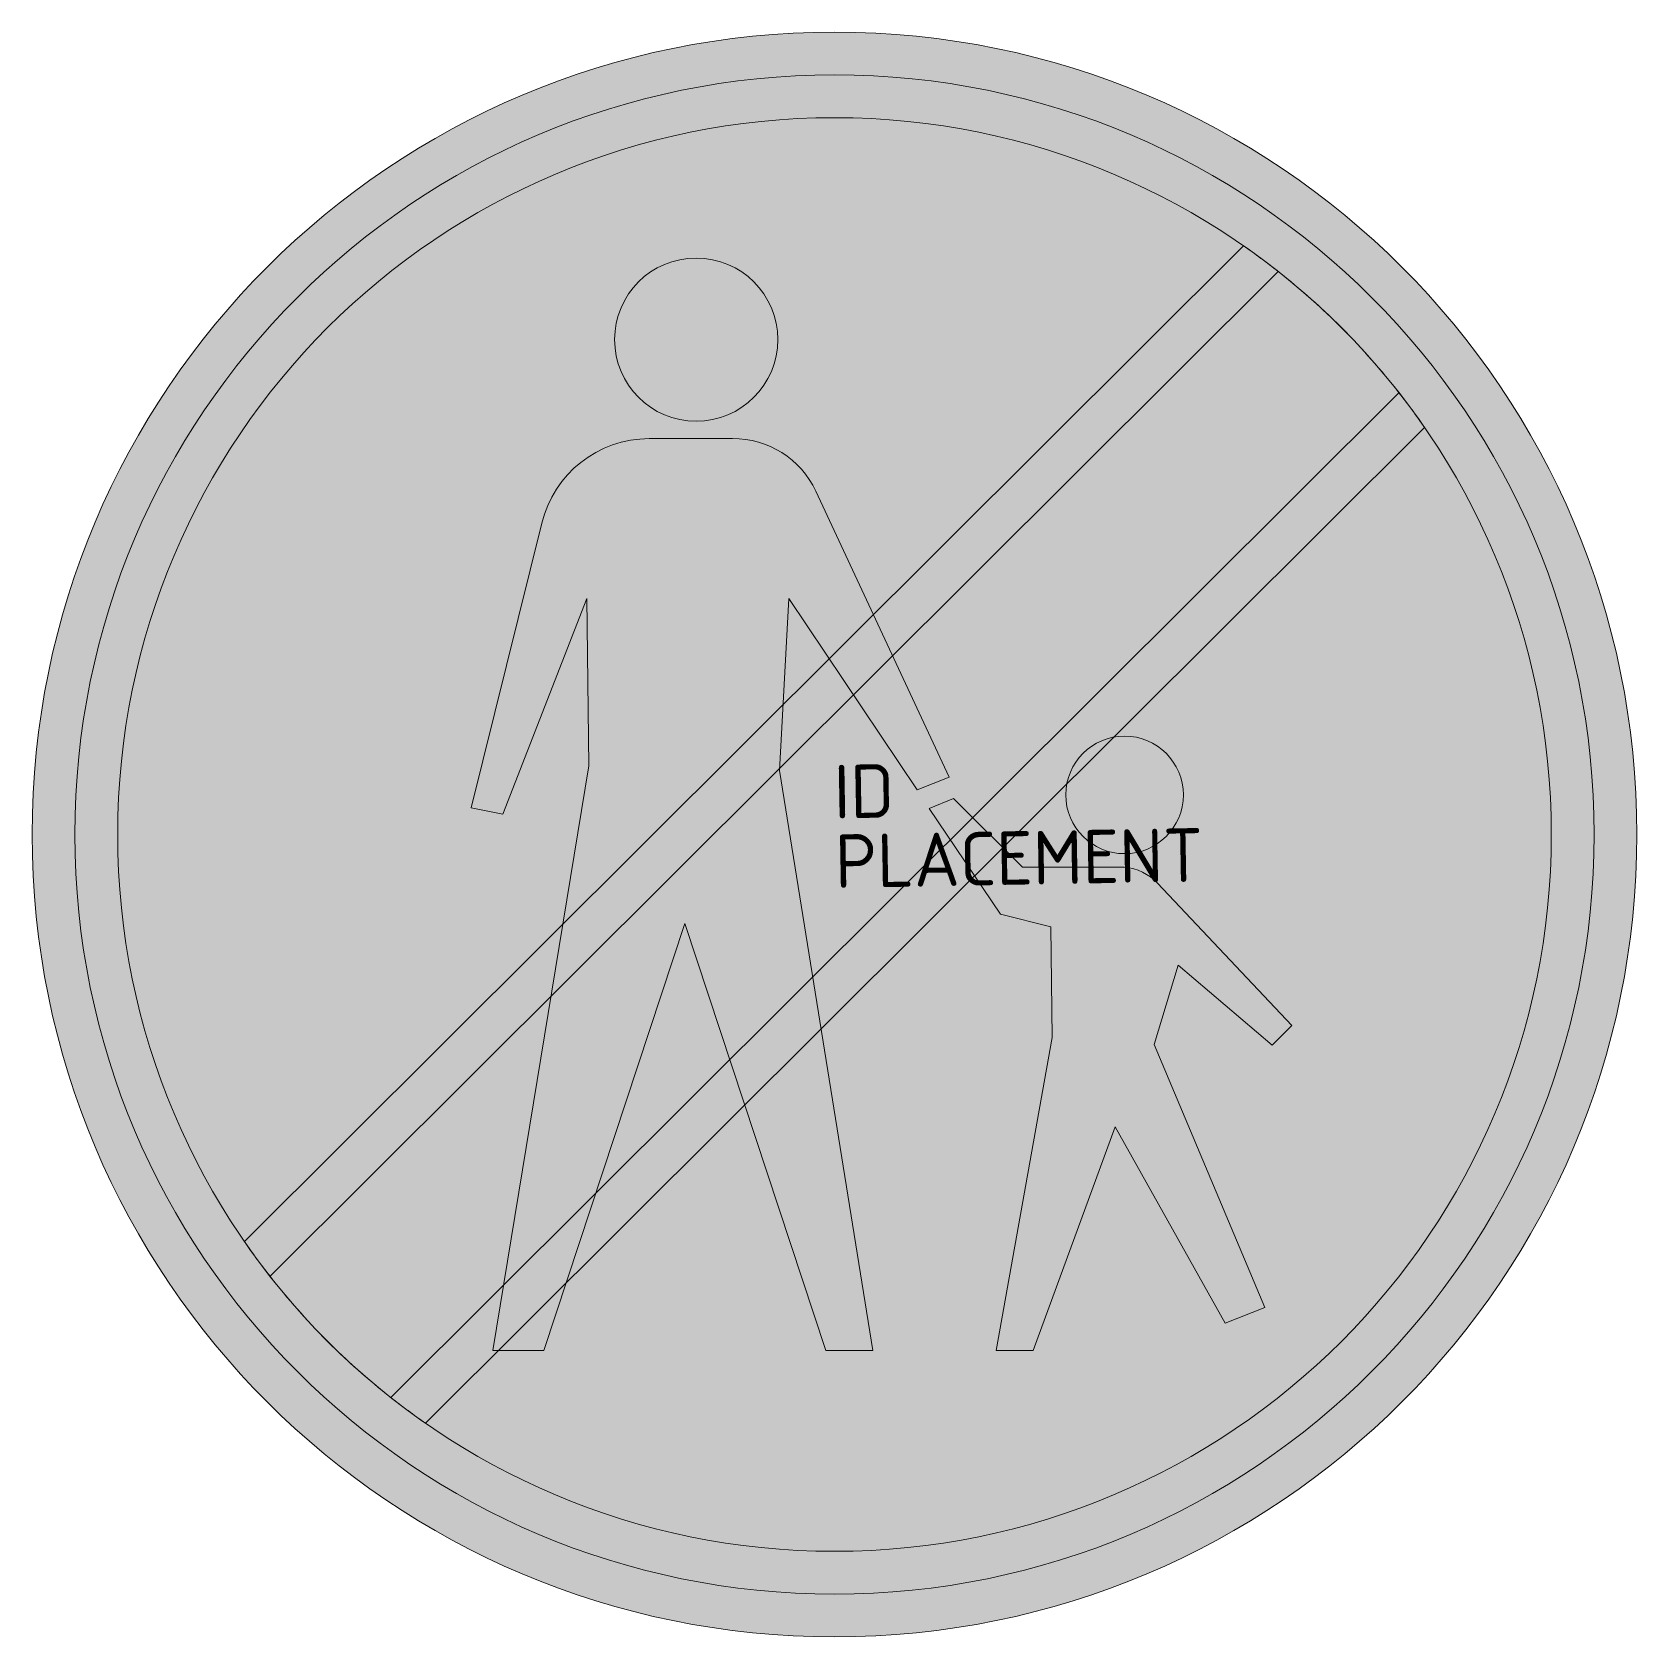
# Model space of a CAD drawing. Extents: x -3.75 to 3.75, y -3.75 to 3.75.
import ezdxf
from ezdxf.enums import TextEntityAlignment as Align

# ---------------------------------------------------------------- set-up
doc = ezdxf.new("R2010")
doc.units = 0
doc.styles.add('NLCS-ISO', font='NLCS-ISO.ttf', dxfattribs={"height": 0.25})

msp = doc.modelspace()

# ---------------------------------------------------------------- hatches: boundary and pattern name
at = {"true_color": 0x005b8c}
h = msp.add_hatch(color=146, dxfattribs=at)
h.dxf.hatch_style = 1
h.paths.add_polyline_path([(3.356918426236202, 1.154815430965423), (3.546040591094581, 1.219875455245165, 0.5778775703740554), (-2.833352101912186, 2.456545514862242), (-2.682239989810203, 2.325529754069589, -0.5778775703740551)])
at = {"true_color": 0xf1f0ea}
h = msp.add_hatch(color=7, dxfattribs=at)
h.dxf.hatch_style = 1
h.paths.add_polyline_path([(-2.682239989810203, 2.325529754069589), (-2.531127877708219, 2.194513993276936, -0.5778775703740553), (3.167796261377825, 1.089755406685681), (3.356918426236202, 1.154815430965423, 0.5778775703740551)])
at = {"true_color": 0x005b8c}
h = msp.add_hatch(color=146, dxfattribs=at)
h.dxf.hatch_style = 1
h.paths.add_polyline_path([(-1.315348243849138, 3.080967217839714), (-0.8968491401994068, 2.600378728187624, -0.6435271716839948), (-0.2651726326382047, 2.312836812795195, -0.4301736702111196), (-0.6671047048489307, 1.932112919750491), (-0.671560402364791, 1.849957880533205), (-0.4769953382707781, 1.849957880533205, -0.2942182160257907), (-0.08786521008275239, 1.605184124963336), (0.5366405055860737, 0.2683202527930506), (0.4613146991221648, 0.2385104383855254), (0.4989712177290584, 0.1443627572432296), (0.5554623802644598, 0.1679028698413336), (0.8787031778280121, -0.1521966921924469), (1.310075948667255, -0.1521966921924474), (1.318880283595319, -0.08707459279547392, -0.3753796217921427), (1.080973908605999, 0.1851605113798951, -0.6425593607328596), (1.535524010840343, 0.3928256092541622), (2.79483643741631, 1.846994663795786, 0.3622902882680566)])
h = msp.add_hatch(color=146, dxfattribs=at)
h.dxf.hatch_style = 1
h.paths.add_polyline_path([(-0.866125466458805, 1.849957880533205), (-0.671560402364791, 1.849957880533205), (-0.6671047048489307, 1.932112919750491, -0.3984315623044322), (-1.027739480615519, 2.312836812795195, -0.2168950014685516), (-0.896849140199407, 2.600378728187624), (-1.315348243849139, 3.080967217839713, 0.3003999121999488), (-3.35, 0, 1), (3.35, 0, 0.1470390440910589), (2.794836437416309, 1.846994663795787), (1.535524010840343, 0.3928256092541622, -0.2176120070982764), (1.630397585091342, 0.1851605113798951, -0.4541439820040132), (1.318880283595319, -0.08707459279547392), (1.310075948667254, -0.1521966921924474), (1.355685746848669, -0.1521966921924474, -0.1814952176683639), (1.509453056806017, -0.2275097294062347), (2.137087238754495, -0.8928131992117261), (2.046093562392089, -0.9838068755741292), (1.606754742728207, -0.6103573865347189), (1.493772417657403, -0.980665640044359), (2.011565510064846, -2.210829658203381), (1.826411383310027, -2.283001459887397), (1.311759526432354, -1.366654532702614), (0.9289118693038705, -2.411689962607058), (0.7562971461678942, -2.411689962607057), (1.016764310136502, -0.949278823246885), (1.010507377577201, -0.4314857308394418), (0.7751445593465229, -0.37187887127451), (0.4424800551936574, 0.1208226446451255), (0.4989712177290588, 0.1443627572432291), (0.4613146991221648, 0.238510438385525), (0.3859888926582555, 0.2087006239779989), (-0.2133869387723997, 1.103071671704504), (-0.2573259284388363, 0.2997070695905228), (0.1788716556952781, -2.411689962607058), (-0.04078498488654292, -2.411689962607058), (-0.6998059836324921, -0.4158050916908267), (-1.358826982378441, -2.411689962607058), (-1.59731826688877, -2.411689962607058), (-1.148568509885692, 0.3216701797986812), (-1.157979447224884, 1.103071671704505), (-1.550250810942682, 0.09571829890719652), (-1.697748419090608, 0.1239638801748972), (-1.367489138782952, 1.457608955989445, -0.3447712033637069)])
at = {"true_color": 0xf1f0ea}
h = msp.add_hatch(color=7, dxfattribs=at)
h.dxf.hatch_style = 1
edge = h.paths.add_edge_path()
edge.add_arc((-1.001421168211891e-12, -7.407408020299044e-13), 3.349999999998754, 214.5870660847061, 218.0470201822289, ccw=False)
edge.add_line((-2.757936183107335, -1.901654019507056), (1.910821040429612, 2.751592802623872))
edge.add_arc((-1.219024881038422e-13, -1.549871342376719e-13), 3.350000000000197, 51.7623170129296, 55.22227111045089, ccw=False)
edge.add_line((2.073399130283063, 2.631257502895039), (-2.638142558734877, -2.064631647483829))
at = {"true_color": 0xbb1e10}
h = msp.add_hatch(color=22, dxfattribs=at)
h.dxf.hatch_style = 1
edge = h.paths.add_edge_path()
edge.add_arc((3.597122599785507e-14, 3.597122599785507e-14), 3.349999999999949, 38.04702018222821, 51.762317012929714, ccw=False)
edge.add_line((2.638142558734878, 2.064631647483829), (-2.073399130283062, -2.631257502895039))
edge.add_arc((1.820765760385257e-14, 1.820765760385257e-14), 3.350000000000025, 218.0470201822284, 231.7623170129296, ccw=False)
edge.add_line((-2.638142558734878, -2.064631647483829), (2.073399130283062, 2.631257502895039))
at = {"true_color": 0xf1f0ea}
h = msp.add_hatch(color=7, dxfattribs=at)
h.dxf.hatch_style = 1
edge = h.paths.add_edge_path()
edge.add_arc((-0.6464560566268619, 2.312836812795195), 0.3812834239886574, 0, 360)
at = {"true_color": 0x005b8c}
h = msp.add_hatch(color=146, dxfattribs=at)
h.dxf.hatch_style = 1
h.paths.add_polyline_path([(-2.682239989810203, 2.325529754069589), (-2.833352101912186, 2.456545514862242, 0.1804943458269968), (-3.75, 0, 0.4142135623730951), (0, -3.75), (0, -3.55, -0.4142135623730951), (-3.55, 0, -0.1804943458269968)])
at = {"true_color": 0xf1f0ea}
h = msp.add_hatch(color=7, dxfattribs=at)
h.dxf.hatch_style = 1
h.paths.add_polyline_path([(-3.35, 0, -0.1804943458269968), (-2.531127877708219, 2.194513993276936), (-2.682239989810203, 2.325529754069589, 0.1804943458269968), (-3.55, 0, 0.4142135623730951), (0, -3.55), (0, -3.35, -0.4142135623730951)])
h = msp.add_hatch(color=7, dxfattribs=at)
h.dxf.hatch_style = 1
edge = h.paths.add_edge_path()
edge.add_arc((-8.65085780787922e-13, -6.425970866530406e-13), 3.350000000001077, 34.58706608470743, 38.04702018222785)
edge.add_line((2.638142558734878, 2.064631647483829), (-2.073399130283063, -2.63125750289504))
edge.add_arc((6.246114736541131e-13, 8.633094239485217e-13), 3.350000000001065, 231.7623170129304, 235.2222711104508)
edge.add_line((-1.91082104042961, -2.751592802623873), (2.757936183107337, 1.901654019507055))
h = msp.add_hatch(color=7, dxfattribs=at)
h.dxf.hatch_style = 1
edge = h.paths.add_edge_path()
edge.add_line((0.1788716556952775, -2.411689962607058), (-0.2573259284388357, 0.2997070695905246))
edge.add_line((-0.2573259284388357, 0.2997070695905246), (-0.2133869387723998, 1.103071671704504))
edge.add_line((-0.2133869387723998, 1.103071671704504), (0.3859888926582556, 0.2087006239779994))
edge.add_line((0.3859888926582556, 0.2087006239779994), (0.5366405055860738, 0.2683202527930506))
edge.add_line((0.5366405055860738, 0.2683202527930506), (-0.0878652100827525, 1.605184124963336))
edge.add_arc((-0.4724126242049482, 1.425545746618118), 0.4244368747912546, 25.03926950410247, 90.61864388377384)
edge.add_line((-0.4769953382707782, 1.849957880533205), (-0.8661254664588044, 1.849957880533205))
edge.add_arc((-0.8661254664588052, 1.333449251143813), 0.5165086293893926, 89.99999999999991, 166.4407292066419)
edge.add_line((-1.368237919717634, 1.454545281285638), (-1.697748419090608, 0.1239638801748972))
edge.add_line((-1.697748419090608, 0.1239638801748972), (-1.550250810942682, 0.09571829890719652))
edge.add_line((-1.550250810942682, 0.09571829890719652), (-1.157979447224884, 1.103071671704504))
edge.add_line((-1.157979447224884, 1.103071671704504), (-1.148568509885692, 0.3216701797986818))
edge.add_line((-1.148568509885692, 0.3216701797986818), (-1.59731826688877, -2.411689962607058))
edge.add_line((-1.59731826688877, -2.411689962607058), (-1.358826982378441, -2.411689962607058))
edge.add_line((-1.358826982378441, -2.411689962607058), (-0.6998059836324922, -0.4158050916908271))
edge.add_line((-0.6998059836324922, -0.4158050916908271), (-0.04078498488654336, -2.411689962607057))
edge.add_line((-0.04078498488654331, -2.411689962607057), (0.1788716556952775, -2.411689962607058))
at = {"true_color": 0x005b8c}
h = msp.add_hatch(color=146, dxfattribs=at)
h.dxf.hatch_style = 1
h.paths.add_polyline_path([(3.75, 0, 0.08302223750169), (3.546040591094581, 1.219875455245165), (3.356918426236202, 1.154815430965422, -0.08302223750168998), (3.55, 0, -0.4142135623730951), (0, -3.55), (0, -3.75, 0.4142135623730951)])
at = {"true_color": 0xf1f0ea}
h = msp.add_hatch(color=7, dxfattribs=at)
h.dxf.hatch_style = 1
h.paths.add_polyline_path([(3.356918426236203, 1.154815430965423), (3.167796261377825, 1.08975540668568, -0.08302223750169), (3.35, 0, -0.4142135623730951), (0, -3.35), (0, -3.55, 0.4142135623730951), (3.55, 0, 0.08302223750169)])
h = msp.add_hatch(color=7, dxfattribs=at)
h.dxf.hatch_style = 1
edge = h.paths.add_edge_path()
edge.add_arc((1.35568574684867, 0.1851605113798951), 0.2747118382426716, 0, 360)
h = msp.add_hatch(color=7, dxfattribs=at)
h.dxf.hatch_style = 1
edge = h.paths.add_edge_path()
edge.add_line((1.826411383310027, -2.283001459887398), (2.011565510064846, -2.210829658203381))
edge.add_line((2.011565510064846, -2.210829658203381), (1.493772417657403, -0.9806656400443581))
edge.add_line((1.493772417657403, -0.9806656400443581), (1.606754742728207, -0.6103573865347185))
edge.add_line((1.606754742728207, -0.6103573865347185), (2.04609356239209, -0.9838068755741292))
edge.add_line((2.04609356239209, -0.9838068755741292), (2.137087238754494, -0.8928131992117265))
edge.add_line((2.137087238754494, -0.8928131992117265), (1.509453056806018, -0.2275097294062349))
edge.add_arc((1.332246941558172, -0.3946824862420971), 0.2436159639870405, 43.3311795067938, 84.47891195420402)
edge.add_line((1.35568574684867, -0.1521966921924474), (0.8787031778280124, -0.1521966921924474))
edge.add_line((0.8787031778280124, -0.1521966921924474), (0.5554623802644599, 0.1679028698413334))
edge.add_line((0.5554623802644599, 0.1679028698413334), (0.442480055193657, 0.1208226446451257))
edge.add_line((0.442480055193657, 0.1208226446451257), (0.7751445593465229, -0.3718788712745105))
edge.add_line((0.7751445593465229, -0.3718788712745105), (1.010507377577201, -0.4314857308394413))
edge.add_line((1.010507377577201, -0.4314857308394413), (1.016764310136502, -0.9492788232468854))
edge.add_line((1.016764310136502, -0.9492788232468854), (0.7562971461678941, -2.411689962607058))
edge.add_line((0.7562971461678941, -2.411689962607058), (0.9289118693038706, -2.411689962607058))
edge.add_line((0.9289118693038706, -2.411689962607058), (1.311759526432354, -1.366654532702613))
edge.add_line((1.311759526432354, -1.366654532702613), (1.826411383310027, -2.283001459887398))

# ---------------------------------------------------------------- linework, layer by layer
at = {"color": 7, "lineweight": 0, "true_color": 0xf1f0ea}
for points in [[(-2.638142558734878, -2.064631647483829, -0.01509804479011577), (-2.757936183107335, -1.901654019507056), (1.910821040429612, 2.751592802623872, -0.01509804479010925), (2.073399130283063, 2.631257502895039)], [(2.757936183107336, 1.901654019507055, 0.01509804479010547), (2.638142558734878, 2.064631647483829), (-2.073399130283063, -2.63125750289504, 0.01509804479010556), (-1.91082104042961, -2.751592802623873)], [(0.1788716556952775, -2.411689962607058), (-0.2573259284388357, 0.2997070695905246), (-0.2133869387723998, 1.103071671704504), (0.3859888926582556, 0.2087006239779994), (0.5366405055860738, 0.2683202527930506), (-0.0878652100827525, 1.605184124963336, 0.2942182160257906), (-0.4769953382707782, 1.849957880533205), (-0.8661254664588044, 1.849957880533205, 0.3464800841427402), (-1.368237919717634, 1.454545281285638), (-1.697748419090608, 0.1239638801748972), (-1.550250810942682, 0.09571829890719652), (-1.157979447224884, 1.103071671704504), (-1.148568509885692, 0.3216701797986818), (-1.59731826688877, -2.411689962607058), (-1.358826982378441, -2.411689962607058), (-0.6998059836324922, -0.4158050916908271), (-0.04078498488654331, -2.411689962607057)], [(1.826411383310027, -2.283001459887398), (2.011565510064846, -2.210829658203381), (1.493772417657403, -0.9806656400443581), (1.606754742728207, -0.6103573865347185), (2.04609356239209, -0.9838068755741292), (2.137087238754494, -0.8928131992117265), (1.509453056806018, -0.2275097294062349, 0.1814952176683636), (1.35568574684867, -0.1521966921924474), (0.8787031778280124, -0.1521966921924474), (0.5554623802644599, 0.1679028698413334), (0.442480055193657, 0.1208226446451257), (0.7751445593465229, -0.3718788712745105), (1.010507377577201, -0.4314857308394413), (1.016764310136502, -0.9492788232468854), (0.7562971461678941, -2.411689962607058), (0.9289118693038706, -2.411689962607058), (1.311759526432354, -1.366654532702613)]]:
    msp.add_lwpolyline(points, format="xyb", close=True, dxfattribs=at)
at = {"color": 22, "lineweight": 0, "true_color": 0xbb1e10}
msp.add_lwpolyline([(2.073399130283063, 2.631257502895039, -0.05991581521870652), (2.638142558734878, 2.064631647483829), (-2.073399130283063, -2.631257502895039, -0.05991581521870515), (-2.638142558734878, -2.064631647483829)], format="xyb", close=True, dxfattribs=at)
at = {"color": 146, "lineweight": 0, "true_color": 0x005b8c}
msp.add_circle((0, 0), 3.75, dxfattribs=at)
at = {"color": 7, "lineweight": 0, "true_color": 0xf1f0ea}
for centre, radius in [((0, 0), 3.55), ((0, 0), 3.35), ((-0.6464560566268619, 2.312836812795195), 0.3812834239886574), ((1.35568574684867, 0.1851605113798951), 0.2747118382426716)]:
    msp.add_circle(centre, radius, dxfattribs=at)

# ---------------------------------------------------------------- texts
at = {"style": 'NLCS-ISO'}
msp.add_attdef('ID', text='', height=0.25, rotation=1, dxfattribs=at).set_placement((0, 0), align=Align.BOTTOM_LEFT)
msp.add_attdef('PLACEMENT', text='', height=0.25, rotation=1, dxfattribs=at).set_placement((0, 0), align=Align.TOP_LEFT)

doc.saveas('drawing.dxf')
